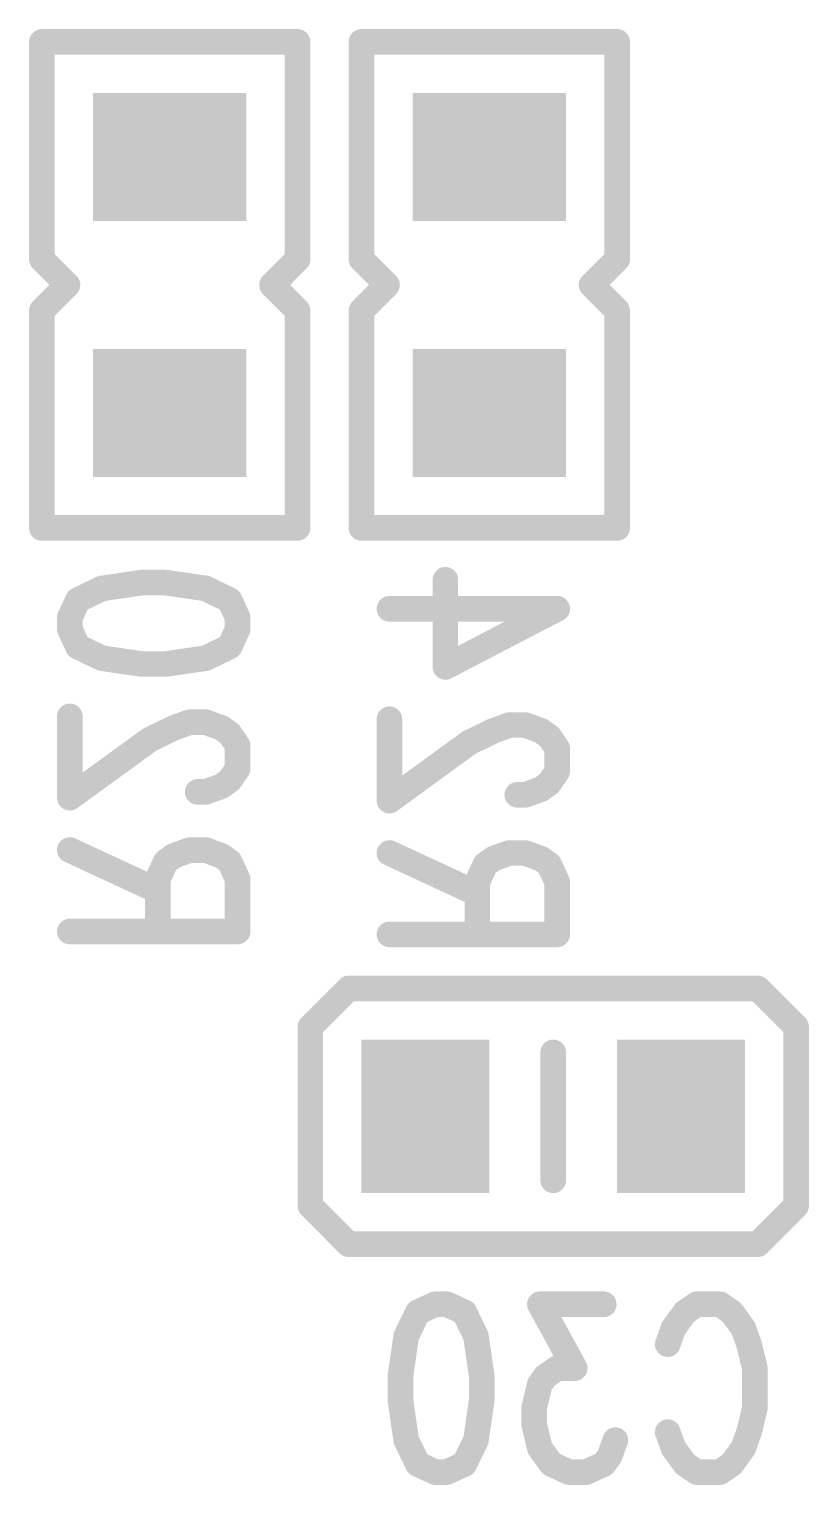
# Model space of a CAD drawing. Extents: x 100 to 126.1, y 98.7 to 170.
# Drawn here: x 110.95 to 114, y 119.31 to 125 of the extents above; entities that cross this region are included whole.
import ezdxf

# ---------------------------------------------------------------- set-up
doc = ezdxf.new("R2010")
doc.units = 0
doc.layers.get('0').update_dxf_attribs({"linetype": 'CONTINUOUS'})
doc.layers.add('MASK-BOTTOM_PHO', color=5, linetype='CONTINUOUS')
doc.layers.add('SILK-BOTTOM_PHO', color=14, linetype='CONTINUOUS')

# ---------------------------------------------------------------- blocks, each defined once
blk = doc.blocks.new('SQUARE_16')
blk.add_solid([(0.250062, 0.250062), (0.250062, -0.250062), (-0.250062, 0.250062), (-0.250062, -0.250062)])
blk = doc.blocks.new('ROUND_1')
at = {"const_width": 0.050038}
blk.add_lwpolyline([(-0.025018, 0, 1), (0.025018, 0, 1)], format="xyb", close=True, dxfattribs=at)

msp = doc.modelspace()

# ---------------------------------------------------------------- linework, layer by layer
at = {"layer": 'MASK-BOTTOM_PHO', "const_width": 0.500124}
for points in [[(111.45012, 124.499878), (111.549942, 124.499878)], [(112.700054, 124.499878), (112.799876, 124.499878)], [(111.45012, 123.49988), (111.549942, 123.49988)], [(112.700054, 123.49988), (112.799876, 123.49988)], [(112.499902, 120.700038), (112.499902, 120.800114)], [(113.4999, 120.700038), (113.4999, 120.800114)]]:
    msp.add_lwpolyline(points, dxfattribs=at)
at = {"layer": 'SILK-BOTTOM_PHO', "const_width": 0.100076}
for points in [[(111.000032, 124.100082), (111.000032, 124.949966)], [(111.000032, 124.949966), (112.00003, 124.949966)], [(112.00003, 124.949966), (112.00003, 124.100082)], [(112.249966, 124.100082), (112.249966, 124.949966)], [(112.249966, 124.949966), (113.249964, 124.949966)], [(113.249964, 124.949966), (113.249964, 124.100082)], [(111.100108, 124.000006), (111.000032, 124.100082)], [(112.00003, 124.100082), (111.899954, 124.000006)], [(112.350042, 124.000006), (112.249966, 124.100082)], [(113.249964, 124.100082), (113.149888, 124.000006)], [(111.000032, 123.89993), (111.100108, 124.000006)], [(111.899954, 124.000006), (112.00003, 123.89993)], [(112.249966, 123.89993), (112.350042, 124.000006)], [(113.149888, 124.000006), (113.249964, 123.89993)], [(111.000032, 123.050046), (111.000032, 123.89993)], [(112.00003, 123.89993), (112.00003, 123.050046)], [(112.249966, 123.050046), (112.249966, 123.89993)], [(113.249964, 123.89993), (113.249964, 123.050046)], [(112.00003, 123.050046), (111.000032, 123.050046)], [(113.249964, 123.050046), (112.249966, 123.050046)], [(111.140748, 122.768106), (111.234474, 122.813572)], [(111.234474, 122.813572), (111.390684, 122.836432)], [(111.390684, 122.836432), (111.48441, 122.836432)], [(111.48441, 122.836432), (111.64062, 122.813572)], [(111.64062, 122.813572), (111.734346, 122.768106)], [(112.578134, 122.50674), (112.578134, 122.847608)], [(111.109252, 122.700034), (111.140748, 122.768106)], [(111.734346, 122.768106), (111.765588, 122.700034)], [(111.109252, 122.654568), (111.109252, 122.700034)], [(111.765588, 122.700034), (111.765588, 122.654568)], [(113.015522, 122.73407), (112.35944, 122.73407)], [(113.015522, 122.73407), (112.578134, 122.50674)], [(111.140748, 122.586242), (111.109252, 122.654568)], [(111.765588, 122.654568), (111.734346, 122.586242)], [(111.234474, 122.54103), (111.140748, 122.586242)], [(111.734346, 122.586242), (111.64062, 122.54103)], [(111.390684, 122.51817), (111.234474, 122.54103)], [(111.64062, 122.54103), (111.48441, 122.51817)], [(111.48441, 122.51817), (111.390684, 122.51817)], [(111.109252, 121.995438), (111.109252, 122.3137)], [(112.35944, 121.984008), (112.35944, 122.30227)], [(111.515652, 122.268234), (111.421926, 122.222768)], [(111.578136, 122.29084), (111.515652, 122.268234)], [(111.64062, 122.29084), (111.578136, 122.29084)], [(111.703104, 122.268234), (111.64062, 122.29084)], [(111.734346, 122.245374), (111.703104, 122.268234)], [(111.765588, 122.199908), (111.734346, 122.245374)], [(112.765586, 122.256804), (112.67186, 122.211338)], [(112.82807, 122.279664), (112.765586, 122.256804)], [(112.890554, 122.279664), (112.82807, 122.279664)], [(112.953038, 122.256804), (112.890554, 122.279664)], [(112.98428, 122.234198), (112.953038, 122.256804)], [(111.421926, 122.222768), (111.109252, 121.995438)], [(111.765588, 122.108976), (111.765588, 122.199908)], [(112.67186, 122.211338), (112.35944, 121.984008)], [(113.015522, 122.188732), (112.98428, 122.234198)], [(113.015522, 122.0978), (113.015522, 122.188732)], [(111.734346, 122.06351), (111.765588, 122.108976)], [(112.98428, 122.052334), (113.015522, 122.0978)], [(111.609378, 122.018298), (111.64062, 122.018298)], [(111.64062, 122.018298), (111.703104, 122.040904)], [(111.703104, 122.040904), (111.734346, 122.06351)], [(112.890554, 122.006868), (112.953038, 122.029474)], [(112.953038, 122.029474), (112.98428, 122.052334)], [(112.859312, 122.006868), (112.890554, 122.006868)], [(111.453168, 121.63171), (111.109252, 121.790968)], [(111.578136, 121.790968), (111.515652, 121.768108)], [(111.64062, 121.790968), (111.578136, 121.790968)], [(111.703104, 121.768108), (111.64062, 121.790968)], [(111.48441, 121.745502), (111.453168, 121.677176)], [(111.515652, 121.768108), (111.48441, 121.745502)], [(111.734346, 121.745502), (111.703104, 121.768108)], [(111.765588, 121.677176), (111.734346, 121.745502)], [(112.703102, 121.620534), (112.35944, 121.779538)], [(112.734344, 121.734072), (112.703102, 121.666)], [(112.765586, 121.756932), (112.734344, 121.734072)], [(112.82807, 121.779538), (112.765586, 121.756932)], [(112.890554, 121.779538), (112.82807, 121.779538)], [(112.953038, 121.756932), (112.890554, 121.779538)], [(112.98428, 121.734072), (112.953038, 121.756932)], [(113.015522, 121.666), (112.98428, 121.734072)], [(111.453168, 121.677176), (111.453168, 121.472706)], [(111.765588, 121.472706), (111.765588, 121.677176)], [(112.703102, 121.666), (112.703102, 121.461276)], [(113.015522, 121.461276), (113.015522, 121.666)], [(111.765588, 121.472706), (111.109252, 121.472706)], [(113.015522, 121.461276), (112.35944, 121.461276)], [(112.050068, 121.100088), (112.199928, 121.249948)], [(112.199928, 121.249948), (113.799874, 121.249948)], [(113.799874, 121.249948), (113.949988, 121.100088)], [(112.050068, 120.400064), (112.050068, 121.100088)], [(113.949988, 121.100088), (113.949988, 120.400064)], [(113.000028, 120.499886), (113.000028, 121.000012)], [(112.199928, 120.24995), (112.050068, 120.400064)], [(113.949988, 120.400064), (113.799874, 120.24995)], [(113.799874, 120.24995), (112.199928, 120.24995)], [(112.424972, 119.89054), (112.470438, 119.984266)], [(112.470438, 119.984266), (112.53851, 120.015508)], [(112.53851, 120.015508), (112.583976, 120.015508)], [(112.583976, 120.015508), (112.652302, 119.984266)], [(112.652302, 119.984266), (112.697768, 119.89054)], [(113.19764, 120.015508), (112.947704, 120.015508)], [(112.947704, 120.015508), (113.084102, 119.765572)], [(113.470436, 119.921782), (113.515902, 119.984266)], [(113.515902, 119.984266), (113.561368, 120.015508)], [(113.561368, 120.015508), (113.6523, 120.015508)], [(113.6523, 120.015508), (113.697766, 119.984266)], [(113.697766, 119.984266), (113.743232, 119.921782)], [(113.44783, 119.859298), (113.470436, 119.921782)], [(113.743232, 119.921782), (113.765838, 119.859298)], [(112.402366, 119.73433), (112.424972, 119.89054)], [(112.697768, 119.89054), (112.720374, 119.73433)], [(113.765838, 119.859298), (113.788698, 119.765572)], [(113.01603, 119.765572), (112.970564, 119.73433)], [(113.084102, 119.765572), (113.01603, 119.765572)], [(113.788698, 119.765572), (113.788698, 119.609362)], [(112.402366, 119.640604), (112.402366, 119.73433)], [(112.720374, 119.73433), (112.720374, 119.640604)], [(112.947704, 119.703088), (112.925098, 119.609362)], [(112.970564, 119.73433), (112.947704, 119.703088)], [(112.424972, 119.484394), (112.402366, 119.640604)], [(112.720374, 119.640604), (112.697768, 119.484394)], [(112.925098, 119.609362), (112.925098, 119.546878)], [(113.788698, 119.609362), (113.765838, 119.515636)], [(112.925098, 119.546878), (112.947704, 119.453152)], [(113.470436, 119.453152), (113.44783, 119.515636)], [(113.765838, 119.515636), (113.743232, 119.453152)], [(112.470438, 119.390668), (112.424972, 119.484394)], [(112.697768, 119.484394), (112.652302, 119.390668)], [(112.947704, 119.453152), (112.99317, 119.390668)], [(113.2205, 119.42191), (113.243106, 119.484394)], [(113.515902, 119.390668), (113.470436, 119.453152)], [(113.743232, 119.453152), (113.697766, 119.390668)], [(113.19764, 119.390668), (113.2205, 119.42191)], [(112.53851, 119.359426), (112.470438, 119.390668)], [(112.583976, 119.359426), (112.53851, 119.359426)], [(112.652302, 119.390668), (112.583976, 119.359426)], [(112.99317, 119.390668), (113.061242, 119.359426)], [(113.061242, 119.359426), (113.129568, 119.359426)], [(113.129568, 119.359426), (113.19764, 119.390668)], [(113.561368, 119.359426), (113.515902, 119.390668)], [(113.6523, 119.359426), (113.561368, 119.359426)], [(113.697766, 119.390668), (113.6523, 119.359426)]]:
    msp.add_lwpolyline(points, dxfattribs=at)

# ---------------------------------------------------------------- block references
at = {"layer": 'MASK-BOTTOM_PHO'}
for p in [(111.45012, 124.499878), (111.549942, 124.499878), (112.700054, 124.499878), (112.799876, 124.499878), (111.45012, 123.49988), (111.549942, 123.49988), (112.700054, 123.49988), (112.799876, 123.49988), (112.499902, 120.800114), (113.4999, 120.800114), (112.499902, 120.700038), (113.4999, 120.700038)]:
    msp.add_blockref('SQUARE_16', p, dxfattribs=at)
at = {"layer": 'SILK-BOTTOM_PHO'}
for p in [(111.000032, 124.949966), (112.00003, 124.949966), (112.249966, 124.949966), (113.249964, 124.949966), (111.000032, 124.100082), (112.00003, 124.100082), (112.249966, 124.100082), (113.249964, 124.100082), (111.100108, 124.000006), (111.899954, 124.000006), (112.350042, 124.000006), (113.149888, 124.000006), (111.000032, 123.89993), (112.00003, 123.89993), (112.249966, 123.89993), (113.249964, 123.89993), (111.000032, 123.050046), (112.00003, 123.050046), (112.00003, 123.050046), (112.249966, 123.050046), (113.249964, 123.050046), (113.249964, 123.050046), (111.234474, 122.813572), (111.390684, 122.836432), (111.48441, 122.836432), (111.64062, 122.813572), (112.578134, 122.847608), (111.140748, 122.768106), (111.734346, 122.768106), (111.109252, 122.700034), (111.765588, 122.700034), (112.35944, 122.73407), (113.015522, 122.73407), (113.015522, 122.73407), (111.109252, 122.654568), (111.765588, 122.654568), (111.765588, 122.654568), (111.140748, 122.586242), (111.734346, 122.586242), (111.234474, 122.54103), (111.64062, 122.54103), (111.390684, 122.51817), (111.48441, 122.51817), (112.578134, 122.50674), (111.109252, 122.3137), (112.35944, 122.30227), (111.515652, 122.268234), (111.578136, 122.29084), (111.64062, 122.29084), (111.703104, 122.268234), (111.734346, 122.245374), (112.765586, 122.256804), (112.82807, 122.279664), (112.890554, 122.279664), (112.953038, 122.256804), (111.421926, 122.222768), (111.765588, 122.199908), (112.67186, 122.211338), (112.98428, 122.234198), (113.015522, 122.188732), (111.765588, 122.108976), (113.015522, 122.0978), (111.609378, 122.018298), (111.64062, 122.018298), (111.703104, 122.040904), (111.734346, 122.06351), (112.953038, 122.029474), (112.98428, 122.052334), (111.109252, 121.995438), (112.35944, 121.984008), (112.859312, 122.006868), (112.890554, 122.006868), (111.109252, 121.790968), (111.578136, 121.790968), (111.64062, 121.790968), (111.48441, 121.745502), (111.515652, 121.768108), (111.703104, 121.768108), (111.734346, 121.745502), (112.35944, 121.779538), (112.734344, 121.734072), (112.765586, 121.756932), (112.82807, 121.779538), (112.890554, 121.779538), (112.953038, 121.756932), (112.98428, 121.734072), (111.453168, 121.677176), (111.765588, 121.677176), (111.453168, 121.63171), (112.703102, 121.666), (112.703102, 121.620534), (113.015522, 121.666), (111.109252, 121.472706), (111.453168, 121.472706), (111.765588, 121.472706), (111.765588, 121.472706), (112.35944, 121.461276), (112.703102, 121.461276), (113.015522, 121.461276), (113.015522, 121.461276), (112.199928, 121.249948), (113.799874, 121.249948), (113.799874, 121.249948), (112.050068, 121.100088), (113.949988, 121.100088), (113.000028, 121.000012), (113.000028, 120.499886), (112.050068, 120.400064), (113.949988, 120.400064), (112.199928, 120.24995), (113.799874, 120.24995), (112.470438, 119.984266), (112.53851, 120.015508), (112.583976, 120.015508), (112.583976, 120.015508), (112.652302, 119.984266), (112.947704, 120.015508), (113.19764, 120.015508), (113.515902, 119.984266), (113.561368, 120.015508), (113.6523, 120.015508), (113.697766, 119.984266), (113.470436, 119.921782), (113.743232, 119.921782), (112.424972, 119.89054), (112.697768, 119.89054), (113.44783, 119.859298), (113.765838, 119.859298), (113.01603, 119.765572), (113.084102, 119.765572), (113.788698, 119.765572), (112.402366, 119.73433), (112.720374, 119.73433), (112.947704, 119.703088), (112.970564, 119.73433), (112.402366, 119.640604), (112.720374, 119.640604), (112.925098, 119.609362), (113.788698, 119.609362), (112.925098, 119.546878), (113.44783, 119.515636), (113.765838, 119.515636), (112.424972, 119.484394), (112.697768, 119.484394), (112.947704, 119.453152), (113.243106, 119.484394), (113.470436, 119.453152), (113.743232, 119.453152), (113.2205, 119.42191), (112.470438, 119.390668), (112.53851, 119.359426), (112.583976, 119.359426), (112.652302, 119.390668), (112.99317, 119.390668), (113.061242, 119.359426), (113.129568, 119.359426), (113.19764, 119.390668), (113.515902, 119.390668), (113.561368, 119.359426), (113.6523, 119.359426), (113.697766, 119.390668)]:
    msp.add_blockref('ROUND_1', p, dxfattribs=at)

doc.saveas('drawing.dxf')
